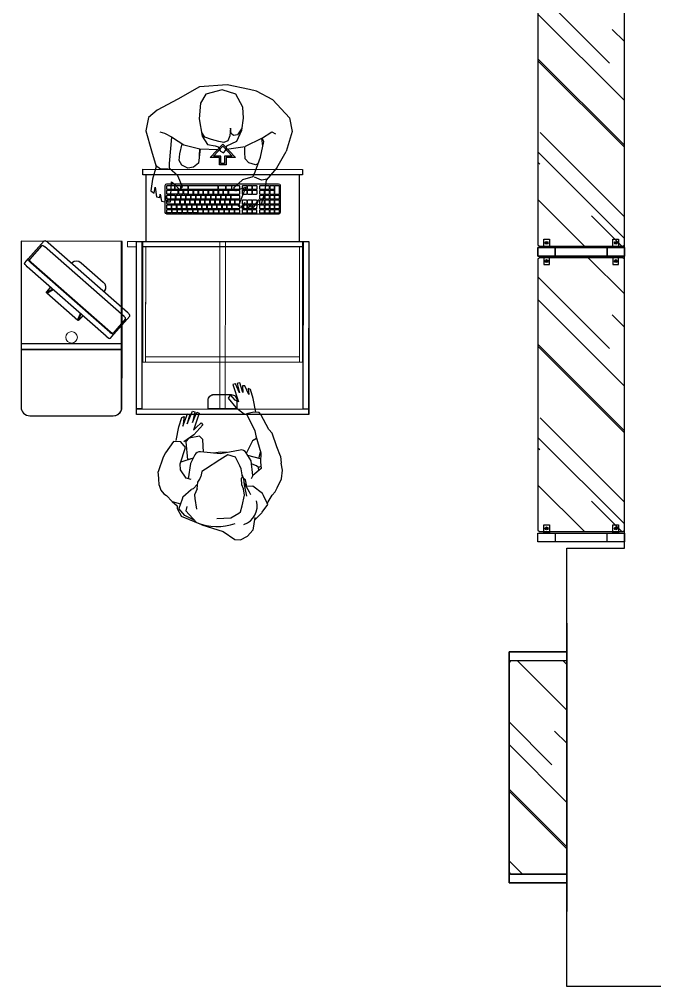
# Model space of a CAD drawing. Extents: x -62916 to 126930, y -44595 to 9525.
# Drawn here: x 119784 to 121989, y -21350 to -17995 of the extents above; entities that cross this region are included whole.
import ezdxf

# ---------------------------------------------------------------- set-up
doc = ezdxf.new("R2010")
doc.units = 0
doc.header["$LTSCALE"] = 1000
doc.header["$MEASUREMENT"] = 0
doc.linetypes.add('Discontinua JB', pattern=[0.75, 0.5, -0.25])
doc.linetypes.add('TRAZOS2', pattern=[0.375, 0.25, -0.125])
doc.layers.get('0').update_dxf_attribs({"linetype": 'CONTINUOUS'})
doc.layers.add('7- Kubic Expo Metálica', color=7, linetype='CONTINUOUS', true_color=0x9da3a6)
for name, color, linetype in [('Arturo', 8, 'CONTINUOUS'), ('Clotilde', 8, 'CONTINUOUS'), ('Imac', 8, 'CONTINUOUS'), ('Linea Capa Color 0000 JB', 7, 'CONTINUOUS'), ('Linea Capa Color 0140 Blau Vidre JB', 140, 'CONTINUOUS'), ('Linea Capa Color 0202 Lila Parets JB', 202, 'CONTINUOUS')]:
    doc.layers.add(name, color=color, linetype=linetype)

# ---------------------------------------------------------------- blocks, each defined once
blk = doc.blocks.new('Arturo')
at = {"layer": 'Arturo'}
for p, q in [((-217, 132.7, 0), (-204.2, 135.1, 0)), ((-204.2, 135.1, 0), (-200.7, 114.4, 0)), ((-200.7, 114.4, 0), (-194.6, 136.1, 0)), ((-194.6, 136.1, 0), (-185.2, 135.6, 0)), ((-185.2, 135.6, 0), (-181.5, 65.7, 0)), ((58.5, 154.8, 0), (50.1, 150.3, 0)), ((50.1, 150.3, 0), (75.9, 85.3, 0)), ((73.1, 137.5, 0), (58.5, 154.8, 0)), ((80.2, 161, 0), (67.6, 157.8, 0)), ((67.6, 157.8, 0), (73.1, 137.5, 0)), ((94.1, 141.6, 0), (80.2, 161, 0)), ((101.6, 154.5, 0), (90.3, 152.1, 0)), ((90.3, 152.1, 0), (94.1, 141.6, 0)), ((120, 126.7, 0), (101.6, 154.5, 0)), ((128.7, 143.9, 0), (114.5, 147.1, 0)), ((114.5, 147.1, 0), (120, 126.7, 0)), ((140.3, 105.3, 0), (128.7, 143.9, 0)), ((-253.9, 97, 0), (-242.3, 105.8, 0)), ((-242.3, 105.8, 0), (-238.8, 85, 0)), ((-238.8, 85, 0), (-233.7, 117.9, 0)), ((-233.7, 117.9, 0), (-222.5, 120.4, 0)), ((-222.5, 120.4, 0), (-221.6, 109.3, 0)), ((-221.6, 109.3, 0), (-217, 132.7, 0)), ((146.5, 60.3, 0), (140.3, 105.3, 0)), ((-248.5, 57.1, 0), (-253.9, 97, 0)), ((-181.5, 65.7, 0), (-171.5, 74.6, 0)), ((-171.5, 74.6, 0), (-154.6, 92.5, 0)), ((-144.1, 84, 0), (-160.6, 45.4, 0)), ((-154.6, 92.5, 0), (-144.1, 84, 0)), ((40.2, 98.5, 0), (34.2, 86.3, 0)), ((34.2, 86.3, 0), (65.3, 58.2, 0)), ((63.1, 89.2, 0), (40.2, 98.5, 0)), ((75.9, 85.3, 0), (63.1, 89.2, 0)), ((-235.3, 13.6, 0), (-248.5, 57.1, 0)), ((-160.6, 45.4, 0), (-189.1, 20.3, 0)), ((65.3, 58.2, 0), (101.6, 47.1, 0)), ((101.6, 47.1, 0), (108.4, 31, 0)), ((130.2, 60.6, 0), (105.8, 49.3, 0)), ((150.1, 56.9, 0), (130.2, 60.6, 0)), ((183.6, 17.5, 0), (146.5, 60.3, 0)), ((-251.3, -40.8, 0), (-235.3, 13.6, 0)), ((-237.2, 9, 0), (-220.6, 20.6, 0)), ((-220.6, 20.6, 0), (-193.8, 20.6, 0)), ((-189.1, 20.3, 0), (-188.5, 2.9, 0)), ((-188.5, 2.9, 0), (-180.8, -88.4, 0)), ((-146.4, 7.8, 0), (-155.8, -8.2, 0)), ((-125, 18.2, 0), (-146.4, 7.8, 0)), ((-105.7, 15.7, 0), (-125, 18.2, 0)), ((-88.9, 1.8, 0), (-105.7, 15.7, 0)), ((-82.2, -47.8, 0), (-88.9, 1.8, 0)), ((86.3, 0.3, 0), (74.1, -13.6, 0)), ((109.4, 6.5, 0), (86.3, 0.3, 0)), ((108.4, 31, 0), (126.8, -20, 0)), ((108.4, 31, 0), (126.8, -20, 0)), ((118.3, 3.5, 0), (109.4, 6.5, 0)), ((183.6, 17.5, 0), (216.3, -39.4, 0)), ((-155.8, -8.2, 0), (-152.9, -31.1, 0)), ((-152.9, -31.1, 0), (-145.1, -65.9, 0)), ((-85.4, -24.2, 0), (-83.3, -47.8, 0)), ((74.1, -13.6, 0), (72.6, -36.7, 0)), ((126.8, -20, 0), (137.8, -73.4, 0)), ((-271.4, -110.8, 0), (-251.3, -40.8, 0)), ((-178.2, -87, 0), (-139.8, -62.5, 0)), ((-139.8, -62.5, 0), (-84.1, -47.8, 0)), ((-84.1, -47.8, 0), (-19.9, -46.2, 0)), ((-75.8, -92.6, 0), (-57.7, -63.2, 0)), ((-57.7, -63.2, 0), (-30.5, -58.5, 0)), ((-30.5, -58.5, 0), (-20.4, -55.5, 0)), ((-20.4, -55.5, 0), (-12, -40.1, 0)), ((-12, -40.1, 0), (-1.1, -34.9, 0)), ((-1.1, -34.9, 0), (6.8, -43.3, 0)), ((6.8, -43.3, 0), (10.5, -58.4, 0)), ((9, -46.7, 0), (73.1, -56, 0)), ((10.5, -58.4, 0), (44.3, -75.2, 0)), ((72.6, -36.7, 0), (72.4, -55.9, 0)), ((130.7, -84.3, 0), (73.1, -56, 0)), ((134.8, -58.5, 0), (130.9, -84.4, 0)), ((236.8, -109.3, 0), (216.3, -39.4, 0)), ((-178.2, -87, 0), (-205.4, -101.9, 0)), ((-85.8, -152.2, 0), (-75.8, -92.6, 0)), ((-66.1, -88.5, 0), (-76.6, -105.3, 0)), ((-43.4, -80.4, 0), (-66.1, -88.5, 0)), ((-17.8, -74, 0), (-43.4, -80.4, 0)), ((-0.1, -70.4, 0), (-17.8, -74, 0)), ((13.7, -76, 0), (-0.1, -70.4, 0)), ((20.6, -93.8, 0), (13.7, -76, 0)), ((22.2, -120.2, 0), (20.6, -93.8, 0)), ((33.2, -94.6, 0), (24.8, -102, 0)), ((47.2, -97, 0), (33.2, -94.6, 0)), ((44.3, -75.2, 0), (62, -113.7, 0)), ((60.3, -117.6, 0), (47.2, -97, 0)), ((130.7, -84.3, 0), (165.5, -107.5, 0)), ((137.8, -73.4, 0), (132.2, -85, 0)), ((165.5, -107.5, 0), (179, -100.4, 0)), ((-261.6, -157.2, 0), (-271.4, -110.8, 0)), ((-205.4, -101.9, 0), (-221.2, -106.5, 0)), ((24.8, -102, 0), (22.2, -120.2, 0)), ((62, -113.7, 0), (67.4, -155.2, 0)), ((227.3, -155.8, 0), (236.8, -109.3, 0)), ((-232.4, -182.8, 0), (-261.6, -157.2, 0)), ((-81.7, -206.7, 0), (-85.8, -152.2, 0)), ((67.4, -155.2, 0), (65.1, -193, 0)), ((227.3, -155.8, 0), (169.5, -218.7, 0)), ((-160.7, -220.3, 0), (-232.4, -182.8, 0)), ((65.1, -193, 0), (41.1, -238.5, 0)), ((-85.5, -263.5, 0), (-160.7, -220.3, 0)), ((-63, -237.9, 0), (-81.7, -206.7, 0)), ((169.5, -218.7, 0), (112.6, -248.9, 0)), ((11.1, -270.1, 0), (-85.5, -263.5, 0)), ((-6.6, -252.6, 0), (-63, -237.9, 0)), ((41.1, -238.5, 0), (-6.6, -252.6, 0)), ((88.5, -254.5, 0), (11.1, -270.1, 0)), ((112.6, -248.9, 0), (88.5, -254.5, 0))]:
    blk.add_line(p, q, dxfattribs=at)
blk = doc.blocks.new('Mostrador Kubic Mòdul Info Opción 1 Planta')
at = {"color": 7}
for points in [[(598, 600), (0, 600), (0, 581), (598, 581)], [(0, 0), (598, 0), (598, 600), (0, 600)], [(19, 581), (0, 581), (0, 0), (19, 0)], [(598, 581), (579, 581), (579, 0), (598, 0)], [(576, 19), (22, 19), (22, 0), (576, 0)]]:
    blk.add_lwpolyline(points, close=True, dxfattribs=at)
blk.add_lwpolyline([(269, 531), (329, 531, 0.414214), (349, 551), (349, 581), (249, 581), (249, 551, 0.414214)], format="xyb", close=True, dxfattribs=at)
at = {"color": 7, "linetype": 'Discontinua JB', "lineweight": 13, "ltscale": 10}
blk.add_lwpolyline([(289.5, 581), (289.5, 0), (308.5, 0), (308.5, 581)], close=True, dxfattribs=at)
at = {"color": 8, "lineweight": 13, "ltscale": 10}
for points in [[(22, 19), (32, 19), (32, 419), (22, 419)], [(576, 19), (566, 19), (566, 419), (576, 419)]]:
    blk.add_lwpolyline(points, close=True, dxfattribs=at)
at = {"color": 7, "lineweight": 13, "ltscale": 10}
for points in [[(32, 400), (566, 400), (566, 419), (32, 419)], [(32, 19), (566, 19), (566, 400), (32, 400)]]:
    blk.add_lwpolyline(points, close=True, dxfattribs=at)
blk = doc.blocks.new('FLECHA')
at = {"color": 7}
for points in [[(0, 0), (43.9, -46.7), (11.5, -46.7), (11.5, -72.3), (0, -72.3), (-11.5, -72.3), (-11.5, -46.7), (-43.9, -46.7)], [(0, -7.3), (32.3, -41.7), (6.5, -41.7), (6.5, -67.3), (0, -67.3), (-6.5, -67.3), (-6.5, -41.7), (-32.3, -41.7)]]:
    blk.add_lwpolyline(points, close=True, dxfattribs=at)
blk = doc.blocks.new('Planta Teclat Imac JB')
at = {"layer": 'Imac'}
for points in [[(199.5, 99.5, 0.414201), (193.5, 105.4), (-193.5, 105.4, 0.38771), (-199.5, 99.9), (-199.5, 6, 0.414201), (-193.5, 0), (193.5, 0, 0.414201), (199.5, 6)], [(-177.8, 100.3, 0.450069), (-179, 101.5), (-192.3, 101.5, 0.45007), (-193.5, 100.3), (-193.5, 91, 0.411174), (-192.3, 89.5), (-179, 89.5, 0.411173), (-177.8, 91)], [(-159.6, 100.3, 0.450069), (-160.8, 101.5), (-174.1, 101.5, 0.45007), (-175.3, 100.3), (-175.3, 91, 0.411174), (-174.1, 89.5), (-160.8, 89.5, 0.411173), (-159.6, 91)], [(-141.5, 100.3, 0.450069), (-142.7, 101.5), (-156, 101.5, 0.45007), (-157.2, 100.3), (-157.2, 91, 0.411174), (-156, 89.5), (-142.7, 89.5, 0.411173), (-141.5, 91)], [(-123.3, 100.3, 0.450069), (-124.6, 101.5), (-137.9, 101.5, 0.45007), (-139.1, 100.3), (-139.1, 91, 0.411174), (-137.9, 89.5), (-124.6, 89.5, 0.411173), (-123.3, 91)], [(-105.2, 100.3, 0.450069), (-106.4, 101.5), (-119.7, 101.5, 0.45007), (-120.9, 100.3), (-120.9, 91, 0.411174), (-119.7, 89.5), (-106.4, 89.5, 0.411173), (-105.2, 91)], [(-87.1, 100.3, 0.450069), (-88.3, 101.5), (-101.6, 101.5, 0.45007), (-102.8, 100.3), (-102.8, 91, 0.411174), (-101.6, 89.5), (-88.3, 89.5, 0.411173), (-87.1, 91)], [(-68.9, 100.3, 0.450069), (-70.1, 101.5), (-83.4, 101.5, 0.45007), (-84.7, 100.3), (-84.7, 91, 0.411174), (-83.4, 89.5), (-70.1, 89.5, 0.411173), (-68.9, 91)], [(-50.8, 100.3, 0.450069), (-52, 101.5), (-65.3, 101.5, 0.45007), (-66.5, 100.3), (-66.5, 91, 0.411174), (-65.3, 89.5), (-52, 89.5, 0.411173), (-50.8, 91)], [(-32.7, 100.3, 0.450069), (-33.9, 101.5), (-47.2, 101.5, 0.45007), (-48.4, 100.3), (-48.4, 91, 0.411174), (-47.2, 89.5), (-33.9, 89.5, 0.411173), (-32.7, 91)], [(-14.5, 100.3, 0.450069), (-15.7, 101.5), (-29, 101.5, 0.45007), (-30.2, 100.3), (-30.2, 91, 0.411174), (-29, 89.5), (-15.7, 89.5, 0.411173), (-14.5, 91)], [(3.6, 100.3, 0.450069), (2.4, 101.5), (-10.9, 101.5, 0.45007), (-12.1, 100.3), (-12.1, 91, 0.411174), (-10.9, 89.5), (2.4, 89.5, 0.411173), (3.6, 91)], [(21.8, 100.3, 0.450069), (20.6, 101.5), (7.3, 101.5, 0.45007), (6, 100.3), (6, 91, 0.411174), (7.3, 89.5), (20.6, 89.5, 0.411173), (21.8, 91)], [(39.9, 100.3, 0.450069), (38.7, 101.5), (25.4, 101.5, 0.45007), (24.2, 100.3), (24.2, 91, 0.411174), (25.4, 89.5), (38.7, 89.5, 0.411173), (39.9, 91)], [(58, 100.3, 0.450069), (56.8, 101.5), (43.5, 101.5, 0.45007), (42.3, 100.3), (42.3, 91, 0.411174), (43.5, 89.5), (56.8, 89.5, 0.411173), (58, 91)], [(83.4, 100.3, 0.450069), (82.2, 101.5), (70.1, 101.5, 0.45007), (68.9, 100.3), (68.9, 91, 0.411174), (70.1, 89.5), (82.2, 89.5, 0.411173), (83.4, 91)], [(101, 100.3, 0.450069), (99.8, 101.5), (87.7, 101.5, 0.45007), (86.5, 100.3), (86.5, 91, 0.411174), (87.7, 89.5), (99.8, 89.5, 0.411173), (101, 91)], [(117.9, 100.3, 0.450069), (116.7, 101.5), (104.6, 101.5, 0.45007), (103.4, 100.3), (103.4, 91, 0.411174), (104.6, 89.5), (116.7, 89.5, 0.411173), (117.9, 91)], [(143.9, 100.3, 0.450069), (142.7, 101.5), (130.6, 101.5, 0.45007), (129.4, 100.3), (129.4, 91, 0.411174), (130.6, 89.5), (142.7, 89.5, 0.411173), (143.9, 91)], [(161.4, 100.3, 0.450069), (160.2, 101.5), (148.1, 101.5, 0.45007), (146.9, 100.3), (146.9, 91, 0.411174), (148.1, 89.5), (160.2, 89.5, 0.411173), (161.4, 91)], [(179, 100.3, 0.450069), (177.8, 101.5), (165.7, 101.5, 0.45007), (164.5, 100.3), (164.5, 91, 0.411174), (165.7, 89.5), (177.8, 89.5, 0.411173), (179, 91)], [(195.9, 100.3, 0.450069), (194.7, 101.5), (182.6, 101.5, 0.45007), (181.4, 100.3), (181.4, 91, 0.411174), (182.6, 89.5), (194.7, 89.5, 0.411173), (195.9, 91)], [(-179, 85.9, 0.414201), (-180.2, 87.1), (-192.3, 87.1, 0.414201), (-193.5, 85.9), (-193.5, 74, 0.414188), (-192.3, 72.8), (-180.2, 72.8, 0.414201), (-179, 74)], [(-167.4, 69.2, 0.414201), (-168.6, 70.4), (-192.3, 70.4, 0.414201), (-193.5, 69.2), (-193.5, 57.2, 0.414188), (-192.3, 56), (-168.6, 56, 0.414201), (-167.4, 57.2)], [(-161.4, 85.9, 0.414201), (-162.7, 87.1), (-174.7, 87.1, 0.414201), (-176, 85.9), (-176, 74, 0.414188), (-174.7, 72.8), (-162.7, 72.8, 0.414201), (-161.4, 74)], [(-149.9, 69.2, 0.414201), (-151.1, 70.4), (-163.2, 70.4, 0.414201), (-164.4, 69.2), (-164.4, 57.2, 0.414188), (-163.2, 56), (-151.1, 56, 0.414201), (-149.9, 57.2)], [(-143.9, 85.9, 0.414201), (-145.1, 87.1), (-157.2, 87.1, 0.414201), (-158.4, 85.9), (-158.4, 74, 0.414188), (-157.2, 72.8), (-145.1, 72.8, 0.414201), (-143.9, 74)], [(-132.4, 69.2, 0.414201), (-133.6, 70.4), (-145.7, 70.4, 0.414201), (-146.9, 69.2), (-146.9, 57.2, 0.414188), (-145.7, 56), (-133.6, 56, 0.414201), (-132.4, 57.2)], [(-126.4, 85.9, 0.414201), (-127.6, 87.1), (-139.7, 87.1, 0.414201), (-140.9, 85.9), (-140.9, 74, 0.414188), (-139.7, 72.8), (-127.6, 72.8, 0.414201), (-126.4, 74)], [(-114.8, 69.2, 0.414201), (-116, 70.4), (-128.1, 70.4, 0.414201), (-129.3, 69.2), (-129.3, 57.2, 0.414188), (-128.1, 56), (-116, 56, 0.414201), (-114.8, 57.2)], [(-108.8, 85.9, 0.414201), (-110, 87.1), (-122.1, 87.1, 0.414201), (-123.3, 85.9), (-123.3, 74, 0.414188), (-122.1, 72.8), (-110, 72.8, 0.414201), (-108.8, 74)], [(-97.9, 69.2, 0.414201), (-99.1, 70.4), (-111.2, 70.4, 0.414201), (-112.4, 69.2), (-112.4, 57.2, 0.414188), (-111.2, 56), (-99.1, 56, 0.414201), (-97.9, 57.2)], [(-91.3, 85.9, 0.414201), (-92.5, 87.1), (-104.6, 87.1, 0.414201), (-105.8, 85.9), (-105.8, 74, 0.414188), (-104.6, 72.8), (-92.5, 72.8, 0.414201), (-91.3, 74)], [(-80.4, 69.2, 0.414201), (-81.6, 70.4), (-93.7, 70.4, 0.414201), (-94.9, 69.2), (-94.9, 57.2, 0.414188), (-93.7, 56), (-81.6, 56, 0.414201), (-80.4, 57.2)], [(-73.8, 85.9, 0.414201), (-75, 87.1), (-87.1, 87.1, 0.414201), (-88.3, 85.9), (-88.3, 74, 0.414188), (-87.1, 72.8), (-75, 72.8, 0.414201), (-73.8, 74)], [(-62.8, 69.2, 0.414201), (-64, 70.4), (-76.1, 70.4, 0.414201), (-77.3, 69.2), (-77.3, 57.2, 0.414188), (-76.1, 56), (-64, 56, 0.414201), (-62.8, 57.2)], [(-56.2, 85.9, 0.414201), (-57.4, 87.1), (-69.5, 87.1, 0.414201), (-70.7, 85.9), (-70.7, 74, 0.414188), (-69.5, 72.8), (-57.4, 72.8, 0.414201), (-56.2, 74)], [(-45.9, 69.2, 0.414201), (-47.1, 70.4), (-59.2, 70.4, 0.414201), (-60.4, 69.2), (-60.4, 57.2, 0.414188), (-59.2, 56), (-47.1, 56, 0.414201), (-45.9, 57.2)], [(-38.7, 85.9, 0.414201), (-39.9, 87.1), (-52, 87.1, 0.414201), (-53.2, 85.9), (-53.2, 74, 0.414188), (-52, 72.8), (-39.9, 72.8, 0.414201), (-38.7, 74)], [(-28.4, 69.2, 0.414201), (-29.6, 70.4), (-41.7, 70.4, 0.414201), (-42.9, 69.2), (-42.9, 57.2, 0.414188), (-41.7, 56), (-29.6, 56, 0.414201), (-28.4, 57.2)], [(-21.8, 85.9, 0.414201), (-23, 87.1), (-35.1, 87.1, 0.414201), (-36.3, 85.9), (-36.3, 74, 0.414188), (-35.1, 72.8), (-23, 72.8, 0.414201), (-21.8, 74)], [(-10.8, 69.2, 0.414201), (-12, 70.4), (-24.1, 70.4, 0.414201), (-25.3, 69.2), (-25.3, 57.2, 0.414188), (-24.1, 56), (-12, 56, 0.414201), (-10.8, 57.2)], [(-4.2, 85.9, 0.414201), (-5.4, 87.1), (-17.5, 87.1, 0.414201), (-18.7, 85.9), (-18.7, 74, 0.414188), (-17.5, 72.8), (-5.4, 72.8, 0.414201), (-4.2, 74)], [(6.7, 69.2, 0.414201), (5.5, 70.4), (-6.6, 70.4, 0.414201), (-7.8, 69.2), (-7.8, 57.2, 0.414188), (-6.6, 56), (5.5, 56, 0.414201), (6.7, 57.2)], [(13.3, 85.9, 0.414201), (12.1, 87.1), (0, 87.1, 0.414201), (-1.2, 85.9), (-1.2, 74, 0.414188), (0, 72.8), (12.1, 72.8, 0.414201), (13.3, 74)], [(23.6, 69.2, 0.414201), (22.4, 70.4), (10.3, 70.4, 0.414201), (9.1, 69.2), (9.1, 57.2, 0.414188), (10.3, 56), (22.4, 56, 0.414201), (23.6, 57.2)], [(30.2, 85.9, 0.414201), (29, 87.1), (16.9, 87.1, 0.414201), (15.7, 85.9), (15.7, 74, 0.414188), (16.9, 72.8), (29, 72.8, 0.414201), (30.2, 74)], [(41.2, 69.2, 0.414201), (40, 70.4), (27.9, 70.4, 0.414201), (26.7, 69.2), (26.7, 57.2, 0.414188), (27.9, 56), (40, 56, 0.414201), (41.2, 57.2)], [(58, 85.9, 0.414201), (56.8, 87.1), (33.9, 87.1, 0.414201), (32.7, 85.9), (32.7, 74, 0.414188), (33.9, 72.8), (56.8, 72.8, 0.414201), (58, 74)], [(58.1, 69.2, 0.414201), (56.9, 70.4), (44.8, 70.4, 0.414201), (43.6, 69.2), (43.6, 57.2, 0.414188), (44.8, 56), (56.9, 56, 0.414201), (58.1, 57.2)], [(83.4, 85.9, 0.414201), (82.2, 87.1), (70.1, 87.1, 0.414201), (68.9, 85.9), (68.9, 74, 0.414188), (70.1, 72.8), (82.2, 72.8, 0.414201), (83.4, 74)], [(83.4, 69.2, 0.414201), (82.2, 70.4), (70.1, 70.4, 0.414201), (68.9, 69.2), (68.9, 57.2, 0.414188), (70.1, 56), (82.2, 56, 0.414201), (83.4, 57.2)], [(101, 85.9, 0.414201), (99.8, 87.1), (87.7, 87.1, 0.414201), (86.5, 85.9), (86.5, 74, 0.414188), (87.7, 72.8), (99.8, 72.8, 0.414201), (101, 74)], [(101, 69.2, 0.414201), (99.8, 70.4), (87.7, 70.4, 0.414201), (86.5, 69.2), (86.5, 57.2, 0.414188), (87.7, 56), (99.8, 56, 0.414201), (101, 57.2)], [(117.9, 85.9, 0.414201), (116.7, 87.1), (104.6, 87.1, 0.414201), (103.4, 85.9), (103.4, 74, 0.414188), (104.6, 72.8), (116.7, 72.8, 0.414201), (117.9, 74)], [(117.9, 69.2, 0.414201), (116.7, 70.4), (104.6, 70.4, 0.414201), (103.4, 69.2), (103.4, 57.2, 0.414188), (104.6, 56), (116.7, 56, 0.414201), (117.9, 57.2)], [(143.9, 85.9, 0.414201), (142.7, 87.1), (130.6, 87.1, 0.414201), (129.4, 85.9), (129.4, 74, 0.414188), (130.6, 72.8), (142.7, 72.8, 0.414201), (143.9, 74)], [(143.9, 69.2, 0.414201), (142.7, 70.4), (130.6, 70.4, 0.414201), (129.4, 69.2), (129.4, 57.2, 0.414188), (130.6, 56), (142.7, 56, 0.414201), (143.9, 57.2)], [(161.4, 85.9, 0.414201), (160.2, 87.1), (148.1, 87.1, 0.414201), (146.9, 85.9), (146.9, 74, 0.414188), (148.1, 72.8), (160.2, 72.8, 0.414201), (161.4, 74)], [(161.4, 69.2, 0.414201), (160.2, 70.4), (148.1, 70.4, 0.414201), (146.9, 69.2), (146.9, 57.2, 0.414188), (148.1, 56), (160.2, 56, 0.414201), (161.4, 57.2)], [(179, 85.9, 0.414201), (177.8, 87.1), (165.7, 87.1, 0.414201), (164.5, 85.9), (164.5, 74, 0.414188), (165.7, 72.8), (177.8, 72.8, 0.414201), (179, 74)], [(179, 69.2, 0.414201), (177.8, 70.4), (165.7, 70.4, 0.414201), (164.5, 69.2), (164.5, 57.2, 0.414188), (165.7, 56), (177.8, 56, 0.414201), (179, 57.2)], [(195.9, 85.9, 0.414201), (194.7, 87.1), (182.6, 87.1, 0.414201), (181.4, 85.9), (181.4, 74, 0.414188), (182.6, 72.8), (194.7, 72.8, 0.414201), (195.9, 74)], [(195.9, 69.2, 0.414201), (194.7, 70.4), (182.6, 70.4, 0.414201), (181.4, 69.2), (181.4, 57.2, 0.414188), (182.6, 56), (194.7, 56, 0.414201), (195.9, 57.2)], [(-164.5, 52.4, 0.414201), (-165.7, 53.6), (-192.3, 53.6, 0.414201), (-193.5, 52.4), (-193.5, 40.4, 0.414188), (-192.3, 39.2), (-165.7, 39.2, 0.414201), (-164.5, 40.4)], [(-155.7, 35.6, 0.414201), (-156.9, 36.8), (-192.3, 36.8, 0.414201), (-193.5, 35.6), (-193.5, 23.6, 0.414188), (-192.3, 22.4), (-156.9, 22.4, 0.414201), (-155.7, 23.6)], [(-146.9, 52.4, 0.414201), (-148.1, 53.6), (-160.2, 53.6, 0.414201), (-161.4, 52.4), (-161.4, 40.4, 0.414188), (-160.2, 39.2), (-148.1, 39.2, 0.414201), (-146.9, 40.4)], [(-138.2, 35.6, 0.414201), (-139.4, 36.8), (-151.5, 36.8, 0.414201), (-152.7, 35.6), (-152.7, 23.6, 0.414188), (-151.5, 22.4), (-139.4, 22.4, 0.414201), (-138.2, 23.6)], [(-129.4, 52.4, 0.414201), (-130.6, 53.6), (-142.7, 53.6, 0.414201), (-143.9, 52.4), (-143.9, 40.4, 0.414188), (-142.7, 39.2), (-130.6, 39.2, 0.414201), (-129.4, 40.4)], [(-120.6, 35.6, 0.414201), (-121.8, 36.8), (-133.9, 36.8, 0.414201), (-135.1, 35.6), (-135.1, 23.6, 0.414188), (-133.9, 22.4), (-121.8, 22.4, 0.414201), (-120.6, 23.6)], [(-111.9, 52.4, 0.414201), (-113.1, 53.6), (-125.2, 53.6, 0.414201), (-126.4, 52.4), (-126.4, 40.4, 0.414188), (-125.2, 39.2), (-113.1, 39.2, 0.414201), (-111.9, 40.4)], [(-103.7, 35.6, 0.414201), (-104.9, 36.8), (-117, 36.8, 0.414201), (-118.2, 35.6), (-118.2, 23.6, 0.414188), (-117, 22.4), (-104.9, 22.4, 0.414201), (-103.7, 23.6)], [(-94.9, 52.4, 0.414201), (-96.1, 53.6), (-108.2, 53.6, 0.414201), (-109.4, 52.4), (-109.4, 40.4, 0.414188), (-108.2, 39.2), (-96.1, 39.2, 0.414201), (-94.9, 40.4)], [(-86.2, 35.6, 0.414201), (-87.4, 36.8), (-99.5, 36.8, 0.414201), (-100.7, 35.6), (-100.7, 23.6, 0.414188), (-99.5, 22.4), (-87.4, 22.4, 0.414201), (-86.2, 23.6)], [(-77.4, 52.4, 0.414201), (-78.6, 53.6), (-90.7, 53.6, 0.414201), (-91.9, 52.4), (-91.9, 40.4, 0.414188), (-90.7, 39.2), (-78.6, 39.2, 0.414201), (-77.4, 40.4)], [(-68.6, 35.6, 0.414201), (-69.8, 36.8), (-81.9, 36.8, 0.414201), (-83.1, 35.6), (-83.1, 23.6, 0.414188), (-81.9, 22.4), (-69.8, 22.4, 0.414201), (-68.6, 23.6)], [(-60.5, 52.4, 0.414201), (-61.7, 53.6), (-73.8, 53.6, 0.414201), (-75, 52.4), (-75, 40.4, 0.414188), (-73.8, 39.2), (-61.7, 39.2, 0.414201), (-60.5, 40.4)], [(-51.7, 35.6, 0.414201), (-52.9, 36.8), (-65, 36.8, 0.414201), (-66.2, 35.6), (-66.2, 23.6, 0.414188), (-65, 22.4), (-52.9, 22.4, 0.414201), (-51.7, 23.6)], [(-42.9, 52.4, 0.414201), (-44.1, 53.6), (-56.2, 53.6, 0.414201), (-57.4, 52.4), (-57.4, 40.4, 0.414188), (-56.2, 39.2), (-44.1, 39.2, 0.414201), (-42.9, 40.4)], [(-34.2, 35.6, 0.414201), (-35.4, 36.8), (-47.5, 36.8, 0.414201), (-48.7, 35.6), (-48.7, 23.6, 0.414188), (-47.5, 22.4), (-35.4, 22.4, 0.414201), (-34.2, 23.6)], [(-25.4, 52.4, 0.414201), (-26.6, 53.6), (-38.7, 53.6, 0.414201), (-39.9, 52.4), (-39.9, 40.4, 0.414188), (-38.7, 39.2), (-26.6, 39.2, 0.414201), (-25.4, 40.4)], [(-16.6, 35.6, 0.414201), (-17.8, 36.8), (-29.9, 36.8, 0.414201), (-31.1, 35.6), (-31.1, 23.6, 0.414188), (-29.9, 22.4), (-17.8, 22.4, 0.414201), (-16.6, 23.6)], [(-7.9, 52.4, 0.414201), (-9.1, 53.6), (-21.2, 53.6, 0.414201), (-22.4, 52.4), (-22.4, 40.4, 0.414188), (-21.2, 39.2), (-9.1, 39.2, 0.414201), (-7.9, 40.4)], [(0.9, 35.6, 0.414201), (-0.3, 36.8), (-12.4, 36.8, 0.414201), (-13.6, 35.6), (-13.6, 23.6, 0.414188), (-12.4, 22.4), (-0.3, 22.4, 0.414201), (0.9, 23.6)], [(9.7, 52.4, 0.414201), (8.5, 53.6), (-3.6, 53.6, 0.414201), (-4.8, 52.4), (-4.8, 40.4, 0.414188), (-3.6, 39.2), (8.5, 39.2, 0.414201), (9.7, 40.4)], [(17.8, 35.6, 0.414201), (16.6, 36.8), (4.5, 36.8, 0.414201), (3.3, 35.6), (3.3, 23.6, 0.414188), (4.5, 22.4), (16.6, 22.4, 0.414201), (17.8, 23.6)], [(26.6, 52.4, 0.414201), (25.4, 53.6), (13.3, 53.6, 0.414201), (12.1, 52.4), (12.1, 40.4, 0.414188), (13.3, 39.2), (25.4, 39.2, 0.414201), (26.6, 40.4)], [(58, 35.6, 0.414201), (56.8, 36.8), (22.1, 36.8, 0.414201), (20.9, 35.6), (20.9, 23.6, 0.414188), (22.1, 22.4), (56.8, 22.4, 0.414201), (58, 23.6)], [(58, 52.4, 0.414201), (56.8, 53.6), (30.8, 53.6, 0.414201), (29.6, 52.4), (29.6, 40.4, 0.414188), (30.8, 39.2), (56.8, 39.2, 0.414201), (58, 40.4)], [(83.4, 35.6, 0.414201), (82.2, 36.8), (70.1, 36.8, 0.414201), (68.9, 35.6), (68.9, 23.6, 0.414188), (70.1, 22.4), (82.2, 22.4, 0.414201), (83.4, 23.6)], [(101, 35.6, 0.414201), (99.8, 36.8), (87.7, 36.8, 0.414201), (86.5, 35.6), (86.5, 23.6, 0.414188), (87.7, 22.4), (99.8, 22.4, 0.414201), (101, 23.6)], [(117.9, 35.6, 0.414201), (116.7, 36.8), (104.6, 36.8, 0.414201), (103.4, 35.6), (103.4, 23.6, 0.414188), (104.6, 22.4), (116.7, 22.4, 0.414201), (117.9, 23.6)], [(143.9, 52.4, 0.414201), (142.7, 53.6), (130.6, 53.6, 0.414201), (129.4, 52.4), (129.4, 40.4, 0.414188), (130.6, 39.2), (142.7, 39.2, 0.414201), (143.9, 40.4)], [(143.9, 35.6, 0.414201), (142.7, 36.8), (130.6, 36.8, 0.414201), (129.4, 35.6), (129.4, 23.6, 0.414188), (130.6, 22.4), (142.7, 22.4, 0.414201), (143.9, 23.6)], [(161.4, 52.4, 0.414201), (160.2, 53.6), (148.1, 53.6, 0.414201), (146.9, 52.4), (146.9, 40.4, 0.414188), (148.1, 39.2), (160.2, 39.2, 0.414201), (161.4, 40.4)], [(161.4, 35.6, 0.414201), (160.2, 36.8), (148.1, 36.8, 0.414201), (146.9, 35.6), (146.9, 23.6, 0.414188), (148.1, 22.4), (160.2, 22.4, 0.414201), (161.4, 23.6)], [(179, 52.4, 0.414201), (177.8, 53.6), (165.7, 53.6, 0.414201), (164.5, 52.4), (164.5, 40.4, 0.414188), (165.7, 39.2), (177.8, 39.2, 0.414201), (179, 40.4)], [(179, 35.6, 0.414201), (177.8, 36.8), (165.7, 36.8, 0.414201), (164.5, 35.6), (164.5, 23.6, 0.414188), (165.7, 22.4), (177.8, 22.4, 0.414201), (179, 23.6)], [(195.9, 52.4, 0.414201), (194.7, 53.6), (182.6, 53.6, 0.414201), (181.4, 52.4), (181.4, 40.4, 0.414188), (182.6, 39.2), (194.7, 39.2, 0.414201), (195.9, 40.4)], [(195.9, 35.6, 0.414201), (194.7, 36.8), (182.6, 36.8, 0.414201), (181.4, 35.6), (181.4, 6.9, 0.414188), (182.6, 5.7), (194.7, 5.7, 0.414201), (195.9, 6.9)], [(-167.4, 18.8, 0.414201), (-168.6, 20), (-192.3, 20, 0.414201), (-193.5, 18.8), (-193.5, 6.9, 0.414188), (-192.3, 5.7), (-168.6, 5.7, 0.414201), (-167.4, 6.9)], [(-146.6, 18.8, 0.414201), (-147.8, 20), (-163.8, 20, 0.414201), (-165, 18.8), (-165, 6.9, 0.414188), (-163.8, 5.7), (-147.8, 5.7, 0.414201), (-146.6, 6.9)], [(-120.7, 18.8, 0.414201), (-121.9, 20), (-143, 20, 0.414201), (-144.2, 18.8), (-144.2, 6.9, 0.414188), (-143, 5.7), (-121.9, 5.7, 0.414201), (-120.7, 6.9)], [(-16.6, 18.8, 0.414201), (-17.8, 20), (-117, 20, 0.414201), (-118.2, 18.8), (-118.2, 6.9, 0.414188), (-117, 5.7), (-17.8, 5.7, 0.414201), (-16.6, 6.9)], [(9.3, 18.8, 0.414201), (8.1, 20), (-13, 20, 0.414201), (-14.2, 18.8), (-14.2, 6.9, 0.414188), (-13, 5.7), (8.1, 5.7, 0.414201), (9.3, 6.9)], [(30.1, 18.8, 0.414201), (28.9, 20), (13, 20, 0.414201), (11.7, 18.8), (11.7, 6.9, 0.414188), (13, 5.7), (28.9, 5.7, 0.414201), (30.1, 6.9)], [(58, 18.8, 0.414201), (56.8, 20), (33.2, 20, 0.414201), (32, 18.8), (32, 6.9, 0.414188), (33.2, 5.7), (56.8, 5.7, 0.414201), (58, 6.9)], [(83.4, 18.8, 0.414201), (82.2, 20), (70.1, 20, 0.414201), (68.9, 18.8), (68.9, 6.9, 0.414188), (70.1, 5.7), (82.2, 5.7, 0.414201), (83.4, 6.9)], [(101, 18.8, 0.414201), (99.8, 20), (87.7, 20, 0.414201), (86.5, 18.8), (86.5, 6.9, 0.414188), (87.7, 5.7), (99.8, 5.7, 0.414201), (101, 6.9)], [(117.9, 18.8, 0.414201), (116.7, 20), (104.6, 20, 0.414201), (103.4, 18.8), (103.4, 6.9, 0.414188), (104.6, 5.7), (116.7, 5.7, 0.414201), (117.9, 6.9)], [(161.4, 18.8, 0.414201), (160.2, 20), (130.6, 20, 0.414201), (129.4, 18.8), (129.4, 6.9, 0.414188), (130.6, 5.7), (160.2, 5.7, 0.414201), (161.4, 6.9)], [(179, 18.8, 0.414201), (177.8, 20), (165.7, 20, 0.414201), (164.5, 18.8), (164.5, 6.9, 0.414188), (165.7, 5.7), (177.8, 5.7, 0.414201), (179, 6.9)]]:
    blk.add_lwpolyline(points, format="xyb", close=True, dxfattribs=at)
blk = doc.blocks.new('Planta Imac JB')
at = {"layer": 'Imac'}
for p, q in [((-75.6, 133.7), (-74.4, 155)), ((-73.7, 151.8), (-74.7, 133.7)), ((-72.1, 157), (72.1, 157)), ((-65.3, 133.7), (-71.7, 152.1)), ((-70.2, 155.6), (-62.7, 133.7)), ((70.2, 155.6), (62.7, 133.7)), ((65.3, 133.7), (71.7, 152.1)), ((73.7, 151.8), (74.7, 133.7)), ((75.6, 133.7), (74.4, 155)), ((-197.9, 129.7), (-197.9, 111.1)), ((-197.9, 111.1), (-197.9, 27.2)), ((-193.1, 44.3), (-193.1, 109.9)), ((-183.4, 112.6), (183.4, 112.6)), ((182.3, 133.7), (-182.3, 133.7)), ((182.3, 115.2), (-182.3, 115.2)), ((193.1, 44.3), (193.1, 109.9)), ((197.9, 129.7), (197.9, 111.1)), ((197.9, 111.1), (197.9, 27.2)), ((184.1, 41.7), (-184.1, 41.7)), ((-183.4, 23.1), (183, 23.1)), ((-74.8, 18), (-74.8, 23.1)), ((-51.4, 0), (51.4, 0)), ((74.8, 18), (74.8, 23.1))]:
    blk.add_line(p, q, dxfattribs=at)
for centre, radius, start, end in [((-72.2, 154.9), 2.12, 19.0624, 176.7674), ((-72.7, 151.8), 1.06, 19.0624, 176.7674), ((72.2, 154.9), 2.12, 3.2326, 160.9376), ((72.7, 151.8), 1.06, 3.2326, 160.9376)]:
    blk.add_arc(centre, radius, start, end, dxfattribs=at)
for centre, major_axis, ratio, start_param, end_param in [((-182.3, 129.7), (-15.6, 0), 0.260994, 4.712389, 6.283185), ((-182.3, 111.1), (-15.6, 0), 0.260994, 4.712389, 6.283185), ((-183.4, 109.9), (-9.68, 0), 0.280083, 4.712389, 6.283185), ((-184.1, 44.3), (-9.02, 0), 0.29004, 0, 1.570796), ((-183.4, 27.2), (-14.5, 0), 0.280083, 0, 1.570832), ((-51.4, 18), (-23.4, 0), 0.769865, 0, 1.570796)]:
    blk.add_ellipse(centre, major_axis=major_axis, ratio=ratio, start_param=start_param, end_param=end_param, dxfattribs=at)
at = {"layer": 'Imac', "extrusion": (0, 0, -1)}
for centre, major_axis, ratio, start_param, end_param in [((182.3, 129.7), (15.6, 0), 0.260994, 4.712389, 6.283185), ((182.3, 111.1), (15.6, 0), 0.260994, 4.712389, 6.283185), ((183.4, 109.9), (9.68, 0), 0.280083, 4.712389, 6.283185), ((184.1, 44.3), (9.02, 0), 0.29004, 0, 1.570796), ((51.4, 18), (23.4, 0), 0.769865, 0, 1.570796), ((183.4, 27.2), (14.5, 0), 0.280083, 0, 1.600948)]:
    blk.add_ellipse(centre, major_axis=major_axis, ratio=ratio, start_param=start_param, end_param=end_param, dxfattribs=at)
blk = doc.blocks.new('Planta Expo Kubic JB')
at = {"layer": '7- Kubic Expo Metálica', "color": 7}
blk.add_lwpolyline([(348, 577, 0.414214), (318, 607), (28, 607, 0.310319), (0, 587.8), (0, 377), (348, 377)], format="xyb", close=True, dxfattribs=at)
for points in [[(0, 357), (348, 357), (348, 377), (0, 377)], [(348, 357), (0, 357), (0, 2), (348, 2)]]:
    blk.add_lwpolyline(points, close=True, dxfattribs=at)
at = {"layer": '7- Kubic Expo Metálica', "color": 7, "lineweight": 13, "ltscale": 10}
blk.add_circle((173, 335), 20, dxfattribs=at)
blk = doc.blocks.new('Mostrador Kubic Melamina Planta Accessoris Expo Esquerra')
for points in [[(566, -231), (32, -231), (32, 0), (566, 0)], [(22, -250), (576, -250), (576, -231), (22, -231)]]:
    blk.add_lwpolyline(points, close=True)
at = {"xscale": -1}
blk.add_blockref('Planta Expo Kubic JB', (-52, -2), dxfattribs=at)
at = {"color": 7, "rotation": 41.22742395024817}
blk.add_blockref('Planta Imac JB', (-153.7, 108.2), dxfattribs=at)
at = {"color": 7}
blk.add_blockref('Planta Teclat Imac JB', (299, -200), dxfattribs=at)
at = {"color": 7, "linetype": 'Continuous', "xscale": -1, "rotation": 180}
blk.add_blockref('FLECHA', (299, -337.4), dxfattribs=at)

msp = doc.modelspace()

# ---------------------------------------------------------------- hatches: boundary and pattern name
at = {"layer": 'Linea Capa Color 0140 Blau Vidre JB', "ltscale": 10}
h = msp.add_hatch(dxfattribs=at)
h.set_pattern_fill('AR-RROOF', color=256, scale=10, angle=-45, style=0)
h.set_pattern_definition([(315, (145476.98, -99858.54), (574.7364, -215.52615), [3810, -508, 1270, -254]), (315, (145805.66, -100007.6), (59.2697, 418.48), [762, -83.82, 1524, -190.5]), (315, (145719.45, -99795.68), (1054.28207, -813.6112), [2032, -355.6, 1016, -254])])
h.paths.add_polyline_path([(121583.9, -17836.8), (121583.9, -18776.8), (121588.9, -18781.8), (121878.9, -18781.8), (121883.9, -18776.8), (121883.9, -17836.8), (121878.9, -17831.8), (121588.9, -17831.8)])
h = msp.add_hatch(dxfattribs=at)
h.set_pattern_fill('AR-RROOF', color=256, scale=10, angle=-45, style=0)
h.set_pattern_definition([(315, (145476.98, -100848.5), (574.7364, -215.52615), [3810, -508, 1270, -254]), (315, (145805.66, -100997.58), (59.2697, 418.48), [762, -83.82, 1524, -190.5]), (315, (145719.45, -100785.64), (1054.28207, -813.6112), [2032, -355.6, 1016, -254])])
h.paths.add_polyline_path([(121583.9, -18826.7), (121583.9, -19766.7), (121588.9, -19771.7), (121878.9, -19771.7), (121883.9, -19766.7), (121883.9, -18826.7), (121878.9, -18821.7), (121588.9, -18821.7)])
h = msp.add_hatch(dxfattribs=at)
h.set_pattern_fill('AR-RROOF', color=256, scale=10, angle=-45, style=0)
h.set_pattern_definition([(315, (145276.98, -102291.77), (574.7364, -215.52615), [3810, -508, 1270, -254]), (315, (145605.66, -102440.84), (59.2697, 418.48), [762, -83.82, 1524, -190.5]), (315, (145519.45, -102228.91), (1054.28207, -813.6112), [2032, -355.6, 1016, -254])])
h.paths.add_polyline_path([(121483.9, -20225), (121483.9, -20954), (121488.9, -20959), (121681.9, -20959), (121683.9, -20957), (121683.9, -20222), (121681.9, -20220), (121488.9, -20220)])

# ---------------------------------------------------------------- linework, layer by layer
at = {"ltscale": 0.5}
for p, q in [((121883.9, -19829.5), (121883.9, -17769.5)), ((121683.9, -21349.5), (121683.9, -19829.5)), ((121683.9, -19829.5), (121883.9, -19829.5)), ((122063.9, -21349.5), (121683.9, -21349.5))]:
    msp.add_line(p, q, dxfattribs=at)
at = {"color": 8, "linetype": 'TRAZOS2'}
for p, q in [((120190.2, -19365), (120190.7, -18765)), ((120190.7, -18765), (120788.7, -18765.5)), ((120788.2, -19365.5), (120190.2, -19365))]:
    msp.add_line(p, q, dxfattribs=at)
at = {"color": 8, "linetype": 'Discontinua JB', "lineweight": 13, "ltscale": 10}
for points in [[(120190.7, -18784), (120159.7, -18784), (120159.7, -18765), (120190.7, -18765)], [(120479.7, -19346.3), (120480.2, -18765.3), (120499.2, -18765.3), (120498.7, -19346.3)]]:
    msp.add_lwpolyline(points, close=True, dxfattribs=at)
at = {"color": 8}
for points in [[(120209.2, -19346), (120190.2, -19346), (120190.7, -18765), (120209.7, -18765)], [(120190.7, -18765), (120788.7, -18765.5), (120788.2, -19365.5), (120190.2, -19365)], [(120766.7, -18784.5), (120212.7, -18784), (120212.7, -18765), (120766.7, -18765.5)], [(120788.2, -19365.5), (120190.2, -19365), (120190.2, -19346), (120788.2, -19346.5)]]:
    msp.add_lwpolyline(points, close=True, dxfattribs=at)
at = {"linetype": 'TRAZOS2'}
msp.add_lwpolyline([(120190.7, -18765), (120788.7, -18765.5), (120788.2, -19365.5), (120190.2, -19365)], close=True, dxfattribs=at)
at = {"color": 8, "lineweight": 13, "ltscale": 10}
for points in [[(120212.7, -18784), (120222.7, -18784), (120222.3, -19184), (120212.3, -19184)], [(120222.7, -18784), (120756.7, -18784.5), (120756.3, -19165.5), (120222.3, -19165)], [(120222.3, -19165), (120756.3, -19165.5), (120756.3, -19184.5), (120222.3, -19184)]]:
    msp.add_lwpolyline(points, close=True, dxfattribs=at)
at = {"color": 8}
msp.add_lwpolyline([(120459.2, -19296.3), (120519.2, -19296.3, -0.414214), (120539.2, -19316.3), (120539.2, -19346.3), (120439.2, -19346.2), (120439.2, -19316.2, -0.414214)], format="xyb", close=True, dxfattribs=at)
at = {"linetype": 'Discontinua JB', "ltscale": 50}
for points in [[(121483.9, -20189), (121483.9, -20219), (121683.9, -20219), (121683.9, -20189)], [(121483.9, -20959), (121483.9, -20989), (121683.9, -20989), (121683.9, -20959)]]:
    msp.add_lwpolyline(points, close=True, dxfattribs=at)
at = {"layer": '7- Kubic Expo Metálica', "color": 8}
for points in [[(119790.4, -19119.7), (120140.4, -19120), (120140.7, -18765), (119790.7, -18764.7)], [(120140.4, -19120), (119790.4, -19119.7), (119790.4, -19139.7), (120140.4, -19140)]]:
    msp.add_lwpolyline(points, close=True, dxfattribs=at)
msp.add_lwpolyline([(119790.2, -19339.7, 0.414214), (119820.2, -19369.7), (120110.2, -19369.9, 0.414214), (120140.2, -19340), (120140.4, -19140), (119790.4, -19139.7)], format="xyb", close=True, dxfattribs=at)
at = {"layer": '7- Kubic Expo Metálica', "color": 8, "lineweight": 13, "ltscale": 10}
msp.add_circle((119965.4, -19097.8), 20, dxfattribs=at)
at = {"layer": 'Clotilde'}
for p, q in [((120534.1, -19258.8, 0), (120525.1, -19261.9, 0)), ((120525.1, -19261.9, 0), (120544.7, -19321, 0)), ((120548.2, -19290.4, 0), (120534.1, -19258.8, 0)), ((120549.4, -19256.1, 0), (120540.6, -19257.6, 0)), ((120540.6, -19257.6, 0), (120548.2, -19290.4, 0)), ((120560.2, -19289.3, 0), (120549.4, -19256.1, 0)), ((120566.2, -19265.6, 0), (120558.1, -19266.5, 0)), ((120558.1, -19266.5, 0), (120560.2, -19289.3, 0)), ((120580.1, -19295.8, 0), (120566.2, -19265.6, 0)), ((120585.9, -19278.4, 0), (120577.8, -19274.9, 0)), ((120577.8, -19274.9, 0), (120580.1, -19295.8, 0)), ((120596, -19310.2, 0), (120585.9, -19278.4, 0)), ((120516.9, -19297.5, 0), (120509.1, -19308.6, 0)), ((120509.1, -19308.6, 0), (120535.5, -19341.2, 0)), ((120532.7, -19315.2, 0), (120516.9, -19297.5, 0)), ((120544.7, -19321, 0), (120532.7, -19315.2, 0)), ((120604.8, -19357.8, 0), (120596, -19310.2, 0)), ((120367, -19398.3), (120384.5, -19354.4)), ((120384.5, -19354.4), (120393.3, -19356)), ((120535.5, -19341.2, 0), (120564.3, -19362.7, 0)), ((120337.4, -19408.1), (120347.8, -19376.3)), ((120347.8, -19376.3), (120356, -19372.9)), ((120352, -19405.7), (120367.7, -19363.7)), ((120356, -19372.9), (120352, -19405.7)), ((120375.8, -19364.7), (120367, -19398.3)), ((120367.7, -19363.7), (120375.8, -19364.7)), ((120393.3, -19356), (120385.3, -19393.4)), ((120385.3, -19393.4), (120399.8, -19357.3)), ((120408.7, -19360.5), (120388.6, -19419.4)), ((120399.8, -19357.3), (120408.7, -19360.5)), ((120598.2, -19357.4, 0), (120572.5, -19363.1, 0)), ((120572.5, -19363.1, 0), (120600.8, -19421.8, 0)), ((120616.1, -19358.4, 0), (120598.2, -19357.4, 0)), ((120622.5, -19364.9, 0), (120616.1, -19358.4, 0)), ((120650.3, -19417.4, 0), (120622.5, -19364.9, 0)), ((120328.1, -19455.6), (120337.4, -19408.1)), ((120388.6, -19419.4), (120398.1, -19410.7)), ((120420.5, -19401.7), (120389.8, -19436.3)), ((120398.1, -19410.7), (120415.1, -19394)), ((120415.1, -19394), (120420.5, -19401.7)), ((120662, -19430.2, 0), (120650.3, -19417.4, 0)), ((120389.8, -19436.3), (120354.9, -19460.6)), ((120374, -19447.8, 0), (120362.2, -19459.7, 0)), ((120374, -19447.8, 0), (120362.2, -19459.7, 0)), ((120408.9, -19440, 0), (120374, -19447.8, 0)), ((120408.9, -19440, 0), (120374, -19447.8, 0)), ((120420.9, -19451.9, 0), (120408.9, -19440, 0)), ((120420.9, -19451.9, 0), (120408.9, -19440, 0)), ((120422.8, -19495.8, 0), (120420.9, -19451.9, 0)), ((120422.8, -19495.8, 0), (120420.9, -19451.9, 0)), ((120607.6, -19448.9, 0), (120592.9, -19456.6, 0)), ((120606.5, -19449.5, 0), (120592.9, -19456.6, 0)), ((120600.8, -19421.8, 0), (120604.3, -19439.5, 0)), ((120604.3, -19439.5, 0), (120622.1, -19498.5, 0)), ((120677.6, -19477.6, 0), (120662, -19430.2, 0)), ((120318.7, -19459.5, 0), (120291.6, -19497.8, 0)), ((120344.6, -19460.5, 0), (120318.7, -19459.5, 0)), ((120342.6, -19536.4, 0), (120360.5, -19479.5, 0)), ((120360.5, -19479.5, 0), (120344.6, -19460.5, 0)), ((120362.2, -19459.7, 0), (120368.2, -19522.9, 0)), ((120362.2, -19459.7, 0), (120368.2, -19522.9, 0)), ((120550.6, -19488.7, 0), (120482.1, -19502, 0)), ((120592.9, -19456.6, 0), (120572, -19498.8, 0)), ((120690.2, -19510.4, 0), (120677.6, -19477.6, 0)), ((120283.5, -19513.1, 0), (120265.6, -19563.9, 0)), ((120291.6, -19497.8, 0), (120283.5, -19513.1, 0)), ((120387.5, -19516.3, 0), (120344.1, -19531, 0)), ((120387.5, -19516.3, 0), (120368.2, -19522.9, 0)), ((120392.7, -19505.8, 0), (120377.8, -19535.7, 0)), ((120482.1, -19502, 0), (120412.7, -19494.8, 0)), ((120481.8, -19495.9, 0), (120458.2, -19499.6, 0)), ((120507.8, -19505.3, 0), (120480.4, -19522.4, 0)), ((120503.9, -19497.6, 0), (120481.8, -19495.9, 0)), ((120534.6, -19513.8, 0), (120507.8, -19505.3, 0)), ((120549.2, -19544, 0), (120534.6, -19513.8, 0)), ((120588.9, -19526.4, 0), (120571.5, -19497.9, 0)), ((120621.3, -19519.7, 0), (120577.4, -19507.5, 0)), ((120615.5, -19518.1, 0), (120621.4, -19496.5, 0)), ((120622.1, -19498.5, 0), (120620.8, -19530.3, 0)), ((120690.2, -19510.4, 0), (120693.3, -19534.2, 0)), ((120343.5, -19557.5, 0), (120342.6, -19536.4, 0)), ((120377.8, -19535.7, 0), (120369.6, -19588.1, 0)), ((120430.7, -19555.4, 0), (120417.8, -19563, 0)), ((120480.4, -19522.4, 0), (120430.7, -19555.4, 0)), ((120554, -19554.4, 0), (120549.2, -19544, 0)), ((120557.6, -19574.5, 0), (120554, -19554.4, 0)), ((120594.5, -19576.8, 0), (120588.9, -19526.4, 0)), ((120607.3, -19543.2, 0), (120592.1, -19537.7, 0)), ((120607.3, -19543.2, 0), (120592.1, -19537.7, 0)), ((120623.6, -19552.2, 0), (120594.5, -19576.8, 0)), ((120613.7, -19549.1, 0), (120607.3, -19543.2, 0)), ((120613.7, -19549.1, 0), (120622.3, -19544.3, 0)), ((120615.1, -19559.6, 0), (120613.7, -19549.1, 0)), ((120620.8, -19530.3, 0), (120620.8, -19530.3, 0)), ((120620.8, -19530.3, 0), (120620.8, -19530.3, 0)), ((120620.8, -19530.3, 0), (120623.6, -19552.2, 0)), ((120697.7, -19559, 0), (120693.3, -19534.2, 0)), ((120268.1, -19586.4, 0), (120265.6, -19563.9, 0)), ((120269.1, -19610.7, 0), (120268.2, -19587.2, 0)), ((120362.5, -19586.6, 0), (120343.5, -19557.5, 0)), ((120380.3, -19591.1, 0), (120362.5, -19586.6, 0)), ((120410.4, -19589.8, 0), (120414.2, -19580.8, 0)), ((120417.8, -19563, 0), (120414.2, -19580.8, 0)), ((120555.5, -19587.8, 0), (120558, -19583.3, 0)), ((120556.5, -19609.8, 0), (120555.5, -19587.8, 0)), ((120558, -19583.3, 0), (120557.6, -19574.5, 0)), ((120562.6, -19588.4, 0), (120557.6, -19574.5, 0)), ((120565.3, -19609.4, 0), (120562.6, -19588.4, 0)), ((120568.9, -19592.5, 0), (120562.6, -19588.4, 0)), ((120594.5, -19576.8, 0), (120588.1, -19588.1, 0)), ((120679.3, -19620.2, 0), (120693.9, -19588.8, 0)), ((120693.9, -19588.8, 0), (120697.7, -19559, 0)), ((120269.1, -19610.7, 0), (120275.6, -19628.3, 0)), ((120387.9, -19623.4, 0), (120402.8, -19606.8, 0)), ((120401.1, -19622.8, 0), (120392.3, -19643.5, 0)), ((120401.1, -19622.8, 0), (120403.6, -19599.8, 0)), ((120403.6, -19599.8, 0), (120410.4, -19589.8, 0)), ((120561.5, -19622.8, 0), (120556.5, -19609.8, 0)), ((120565.1, -19644.7, 0), (120561.5, -19622.8, 0)), ((120582.3, -19635.1, 0), (120564.3, -19602.2, 0)), ((120574.1, -19648.7, 0), (120565.3, -19609.4, 0)), ((120573.5, -19615.2, 0), (120568.9, -19592.5, 0)), ((120594.6, -19614.3, 0), (120573.5, -19615.2, 0)), ((120628.3, -19639.3, 0), (120594.6, -19614.3, 0)), ((120671.5, -19633.6, 0), (120679.3, -19620.2, 0)), ((120275.6, -19628.3, 0), (120285.1, -19640, 0)), ((120285.1, -19640, 0), (120294.6, -19646.9, 0)), ((120294.6, -19646.9, 0), (120314.9, -19667.5, 0)), ((120351.2, -19651.5, 0), (120348.9, -19658.6, 0)), ((120351.2, -19651.5, 0), (120380.9, -19625.5, 0)), ((120387.9, -19623.4, 0), (120380.9, -19625.5, 0)), ((120392.3, -19643.5, 0), (120392.9, -19656.7, 0)), ((120557.9, -19682, 0), (120565.1, -19644.7, 0)), ((120587.1, -19643.7, 0), (120582.3, -19635.1, 0)), ((120631.2, -19646.2, 0), (120628.3, -19639.3, 0)), ((120645.9, -19678.1, 0), (120631.2, -19646.2, 0)), ((120648.1, -19668.3, 0), (120661.2, -19644.9, 0)), ((120661.2, -19644.9, 0), (120671.5, -19633.6, 0)), ((120314.9, -19667.5, 0), (120343, -19675.2, 0)), ((120314.9, -19667.5, 0), (120331.4, -19682.3, 0)), ((120331.4, -19682.3, 0), (120331.8, -19691.1, 0)), ((120348.9, -19658.6, 0), (120337.1, -19691.7, 0)), ((120365.9, -19684.3, 0), (120362.1, -19699.4, 0)), ((120392.9, -19656.7, 0), (120398.9, -19693.4, 0)), ((120551.8, -19702.6, 0), (120557.9, -19682, 0)), ((120626.7, -19703.7, 0), (120645.9, -19678.1, 0)), ((120643.9, -19674.7, 0), (120648.1, -19668.3, 0)), ((120331.8, -19691.1, 0), (120347.1, -19718.6, 0)), ((120358.4, -19715.5, 0), (120337.1, -19691.7, 0)), ((120417.2, -19748.1, 0), (120347.1, -19718.6, 0)), ((120390.9, -19731.7, 0), (120358.4, -19715.5, 0)), ((120362.1, -19699.4, 0), (120399.2, -19740.1, 0)), ((120517.5, -19724.3, 0), (120545.8, -19707.2, 0)), ((120545.8, -19707.2, 0), (120551.8, -19702.6, 0)), ((120601.8, -19722.1, 0), (120594.2, -19766.8, 0)), ((120600.2, -19731.3, 0), (120625.9, -19706.7, 0)), ((120625.9, -19706.7, 0), (120626.7, -19703.7, 0)), ((120417.2, -19748.1, 0), (120491.3, -19771.3, 0)), ((120469.1, -19726.5, 0), (120517.5, -19724.3, 0)), ((120491.3, -19771.3, 0), (120532.2, -19798.6, 0)), ((120551.6, -19799.5, 0), (120575.8, -19787.9, 0)), ((120575.8, -19787.9, 0), (120594.2, -19766.8, 0)), ((120532.2, -19798.6, 0), (120551.6, -19799.5, 0))]:
    msp.add_line(p, q, dxfattribs=at)
for centre, radius, start, end in [((120554.4, -19508.4, 0), 20, 31.4719, 100.992), ((120410.6, -19514.7, 0), 20, 84.0498, 153.5699), ((120540.8, -19682, 0), 68.8, 289.3227, 14.4698), ((120471, -19562, 0), 192, 248.0304, 288.9223)]:
    msp.add_arc(centre, radius, start, end, dxfattribs=at)
at = {"layer": 'Linea Capa Color 0000 JB', "ltscale": 10}
for points in [[(121603.9, -18786.8), (121603.9, -18757.8), (121623.9, -18757.8), (121623.9, -18786.8)], [(121603.9, -18784.8), (121603.9, -18757.8), (121623.9, -18757.8), (121623.9, -18784.8)], [(121843.9, -18786.8), (121843.9, -18757.8), (121863.9, -18757.8), (121863.9, -18786.8)], [(121843.9, -18784.8), (121843.9, -18757.8), (121863.9, -18757.8), (121863.9, -18784.8)], [(121583.9, -18816.8), (121583.9, -18786.8), (121883.9, -18786.8), (121883.9, -18816.8)], [(121583.9, -18786.8), (121583.9, -18816.8), (121883.9, -18816.8), (121883.9, -18786.8)], [(121603.9, -18816.8), (121603.9, -18845.8), (121623.9, -18845.8), (121623.9, -18816.8)], [(121843.9, -18816.8), (121843.9, -18845.8), (121863.9, -18845.8), (121863.9, -18816.8)], [(121603.9, -18818.8), (121603.9, -18845.8), (121623.9, -18845.8), (121623.9, -18818.8)], [(121843.9, -18818.8), (121843.9, -18845.8), (121863.9, -18845.8), (121863.9, -18818.8)], [(121603.9, -19776.7), (121603.9, -19747.7), (121623.9, -19747.7), (121623.9, -19776.7)], [(121603.9, -19774.7), (121603.9, -19747.7), (121623.9, -19747.7), (121623.9, -19774.7)], [(121843.9, -19776.7), (121843.9, -19747.7), (121863.9, -19747.7), (121863.9, -19776.7)], [(121843.9, -19774.7), (121843.9, -19747.7), (121863.9, -19747.7), (121863.9, -19774.7)], [(121583.9, -19806.7), (121583.9, -19776.7), (121883.9, -19776.7), (121883.9, -19806.7)], [(121483.9, -20189), (121683.9, -20189), (121683.9, -20989), (121483.9, -20989)]]:
    msp.add_lwpolyline(points, close=True, dxfattribs=at)
at = {"layer": 'Linea Capa Color 0000 JB', "linetype": 'Discontinua JB', "ltscale": 10}
for points in [[(121583.9, -18816.8), (121583.9, -18786.8), (121643.9, -18786.8), (121643.9, -18816.8)], [(121583.9, -18786.8), (121583.9, -18816.8), (121643.9, -18816.8), (121643.9, -18786.8)], [(121823.9, -18816.8), (121823.9, -18786.8), (121883.9, -18786.8), (121883.9, -18816.8)], [(121823.9, -18786.8), (121823.9, -18816.8), (121883.9, -18816.8), (121883.9, -18786.8)], [(121583.9, -19806.7), (121583.9, -19776.7), (121643.9, -19776.7), (121643.9, -19806.7)], [(121823.9, -19806.7), (121823.9, -19776.7), (121883.9, -19776.7), (121883.9, -19806.7)]]:
    msp.add_lwpolyline(points, close=True, dxfattribs=at)
at = {"layer": 'Linea Capa Color 0000 JB', "ltscale": 10}
for centre in [(121613.9, -18770.3), (121853.9, -18770.3), (121613.9, -18833.3), (121853.9, -18833.3), (121613.9, -19760.2), (121853.9, -19760.2)]:
    msp.add_circle(centre, 2.5, dxfattribs=at)
at = {"layer": 'Linea Capa Color 0140 Blau Vidre JB', "ltscale": 50}
for points in [[(121583.9, -17836.8), (121583.9, -18776.8), (121588.9, -18781.8), (121878.9, -18781.8), (121883.9, -18776.8), (121883.9, -17836.8), (121878.9, -17831.8), (121588.9, -17831.8)], [(121583.9, -18826.7), (121583.9, -19766.7), (121588.9, -19771.7), (121878.9, -19771.7), (121883.9, -19766.7), (121883.9, -18826.7), (121878.9, -18821.7), (121588.9, -18821.7)], [(121483.9, -20225), (121483.9, -20954), (121488.9, -20959), (121681.9, -20959), (121683.9, -20957), (121683.9, -20222), (121681.9, -20220), (121488.9, -20220)]]:
    msp.add_lwpolyline(points, close=True, dxfattribs=at)
for centre, radius in [((121613.9, -18770.3), 4.9), ((121613.9, -18770.3), 2.25), ((121853.9, -18770.3), 4.9), ((121853.9, -18770.3), 2.25), ((121613.9, -18833.3), 4.9), ((121613.9, -18833.3), 2.25), ((121853.9, -18833.3), 4.9), ((121853.9, -18833.3), 2.25), ((121613.9, -19760.2), 4.9), ((121853.9, -19760.2), 4.9), ((121613.9, -19760.2), 2.25), ((121853.9, -19760.2), 2.25)]:
    msp.add_circle(centre, radius, dxfattribs=at)
at = {"layer": 'Linea Capa Color 0202 Lila Parets JB', "ltscale": 50}
msp.add_line((121683.9, -20089), (121683.9, -21089), dxfattribs=at)

# ---------------------------------------------------------------- block references
at = {"color": 7, "lineweight": 13, "ltscale": 10, "xscale": -1, "rotation": 179.9486630050455}
msp.add_blockref('Arturo', (120494.2, -18492.6), dxfattribs=at)
at = {"xscale": -1, "rotation": 179.9486630050455}
msp.add_blockref('Mostrador Kubic Melamina Planta Accessoris Expo Esquerra', (120190.7, -18765), dxfattribs=at)
at = {"color": 7, "lineweight": 13, "xscale": -1, "rotation": 179.9486630050455}
msp.add_blockref('Mostrador Kubic Mòdul Info Opción 1 Planta', (120190.7, -18765), dxfattribs=at)

doc.saveas('drawing.dxf')
